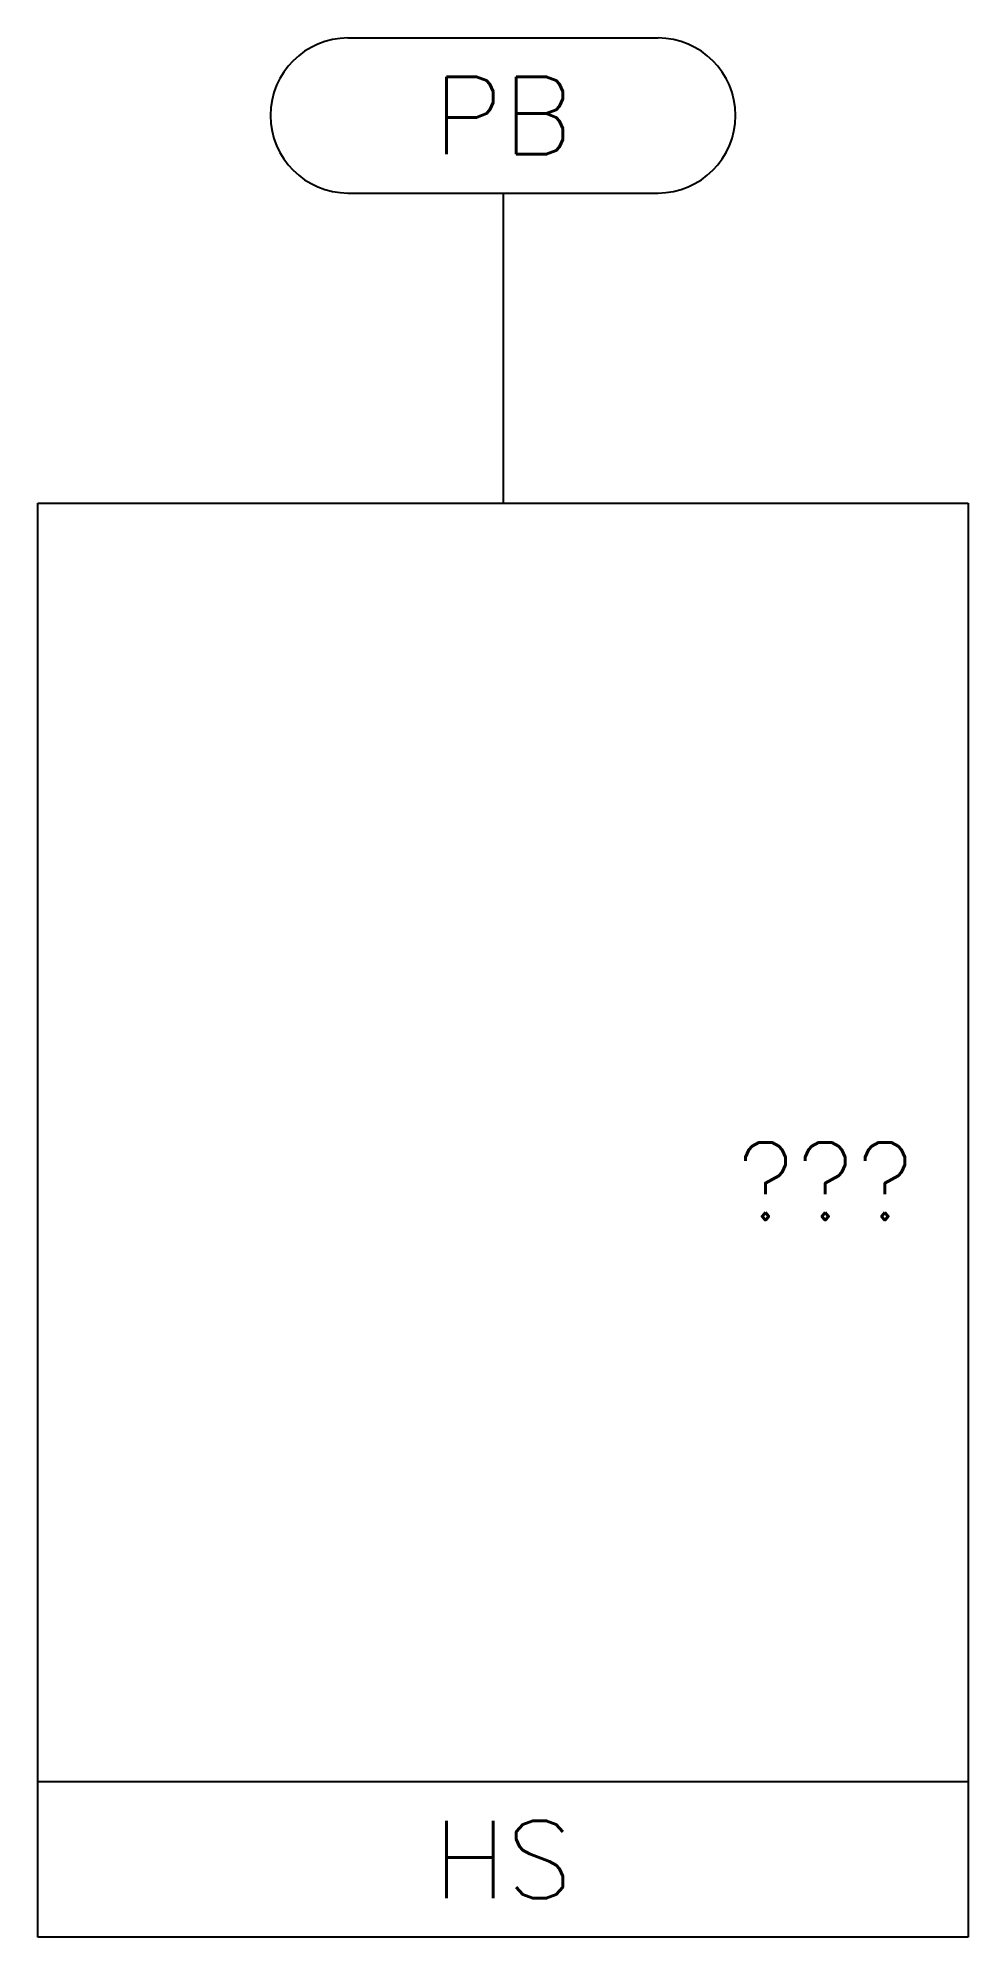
# Model space of a CAD drawing. Extents: x 230 to 254, y 215 to 264.
import ezdxf
from ezdxf.enums import TextEntityAlignment as Align

# ---------------------------------------------------------------- set-up
doc = ezdxf.new("R2010")
doc.units = 0
doc.header["$LTSCALE"] = 5
doc.layers.add('PCD035', color=4, linetype='CONTINUOUS')
doc.styles.get("Standard").update_dxf_attribs({"font": 'simplex'})

msp = doc.modelspace()

# ---------------------------------------------------------------- linework, layer by layer
at = {"layer": 'PCD035', "color": 0}
for p, q in [((238, 264), (246, 264)), ((238, 260), (246, 260)), ((242, 260), (242, 252)), ((230, 215), (230, 252)), ((230, 252), (254, 252)), ((254, 252), (254, 215)), ((254, 219), (230, 219)), ((254, 215), (230, 215))]:
    msp.add_line(p, q, dxfattribs=at)
for centre, start, end in [((238, 262), 90, 270), ((246, 262), 270, 90)]:
    msp.add_arc(centre, 2, start, end, dxfattribs=at)

# ---------------------------------------------------------------- texts
for s, p in [('PB', (242, 262)), ('HS', (242, 217))]:
    msp.add_text(s, height=2, dxfattribs=at).set_placement(p, align=Align.MIDDLE)
msp.add_text('???', height=2, dxfattribs=at).set_placement((248, 233.5))

doc.saveas('drawing.dxf')
